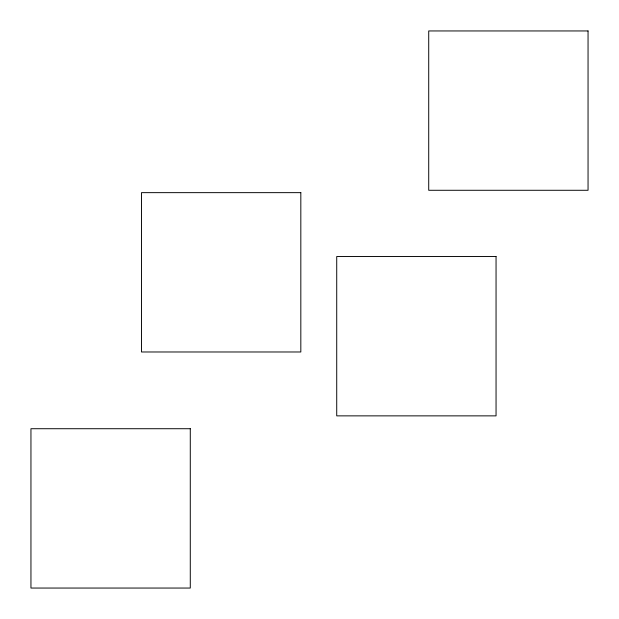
<?xml version="1.0" encoding="UTF-8"?>
<svg xmlns="http://www.w3.org/2000/svg" width="619" height="619" viewBox="0 0 619 619"><rect width="100%" height="100%" fill="white"/><g stroke="black" fill="none" stroke-linecap="round" stroke-linejoin="round"><path stroke-width="0.93" d="M588.05 30.95L428.719 30.95L428.719 190.281L588.05 190.281L588.05 30.95M300.826 192.648L141.496 192.648L141.496 351.979L300.826 351.979L300.826 192.648M496.051 256.537L336.721 256.537L336.721 415.867L496.051 415.867L496.051 256.537M190.281 428.719L30.95 428.719L30.95 588.05L190.281 588.05L190.281 428.719"/></g></svg>
